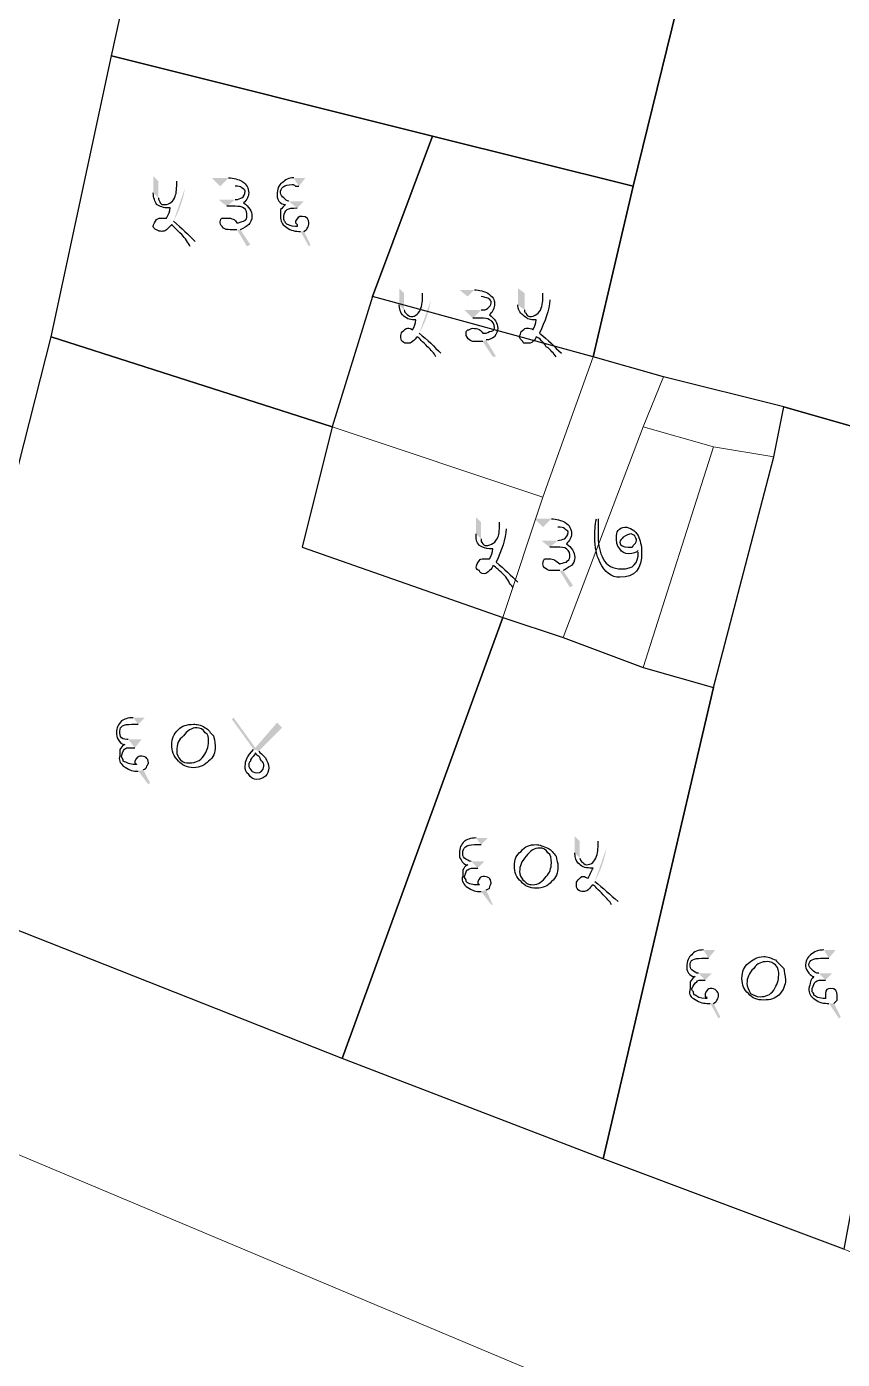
# Model space of a CAD drawing. Header units: inches. Extents: x 5 to 133, y 5 to 145.
# Drawn here: x 16.58 to 26.9, y 75.23 to 92.11 of the extents above; entities that cross this region are included whole.
import ezdxf

# ---------------------------------------------------------------- set-up
doc = ezdxf.new("R2010")
doc.units = ezdxf.units.IN
doc.header["$MEASUREMENT"] = 0
doc.layers.add('PDF_Geometry', color=7, linetype='Continuous')
doc.layers.add('PDF_Solid Fills', color=7, linetype='Continuous')

msp = doc.modelspace()

# ---------------------------------------------------------------- hatches: boundary and pattern name
at = {"layer": 'PDF_Solid Fills', "transparency": 33554559}
h = msp.add_hatch(color=256, dxfattribs=at)
h.paths.add_polyline_path([(18.478, 90.149), (18.584, 90.064)], flags=0)
h.paths.add_polyline_path([(18.436, 89.641, 0.088944), (18.584, 90.064)], flags=0)
h.paths.add_polyline_path([(18.711, 89.387), (18.648, 89.323)], flags=0)
h.paths.add_polyline_path([(18.182, 90.001), (18.182, 90.212), (18.246, 90.149), (18.246, 89.937)], flags=0)
h.paths.add_polyline_path([(19.029, 90.085), (18.923, 90.191), (19.135, 90.191)], flags=0)
h.paths.add_polyline_path([(19.283, 89.535), (19.41, 89.345), (19.367, 89.323), (19.24, 89.535)], flags=0)
h.paths.add_polyline_path([(19.113, 89.831), (19.008, 89.916), (19.219, 89.916)], flags=0)
h.paths.add_polyline_path([(20.024, 90.085), (20.108, 90.191), (19.96, 90.191)], flags=0)
h.paths.add_polyline_path([(20.045, 89.514), (20.151, 89.323), (20.172, 89.345), (20.087, 89.514)], flags=0)
h.paths.add_polyline_path([(20.002, 89.81), (20.087, 89.895), (19.897, 89.895)], flags=0)
h = msp.add_hatch(color=256, dxfattribs=at)
h.paths.add_polyline_path([(21.59, 88.731), (21.696, 88.646)], flags=0)
h.paths.add_polyline_path([(21.548, 88.223, 0.088944), (21.696, 88.646)], flags=0)
h.paths.add_polyline_path([(21.823, 87.969), (21.759, 87.926)], flags=0)
h.paths.add_polyline_path([(21.294, 88.583), (21.294, 88.794), (21.357, 88.731), (21.357, 88.519)], flags=0)
h.paths.add_polyline_path([(22.161, 88.688), (22.056, 88.773), (22.246, 88.773)], flags=0)
h.paths.add_polyline_path([(22.394, 88.138), (22.521, 87.926), (22.479, 87.926), (22.352, 88.117)], flags=0)
h.paths.add_polyline_path([(22.225, 88.413), (22.119, 88.519), (22.331, 88.519)], flags=0)
h.paths.add_polyline_path([(23.114, 88.731), (23.199, 88.646)], flags=0)
h.paths.add_polyline_path([(23.347, 87.969), (23.283, 87.926)], flags=0)
h.paths.add_polyline_path([(22.796, 88.583), (22.796, 88.794), (22.881, 88.731), (22.881, 88.519)], flags=0)
h = msp.add_hatch(color=256, dxfattribs=at)
h.paths.add_polyline_path([(22.564, 85.831), (22.648, 85.746)], flags=0)
h.paths.add_polyline_path([(22.796, 85.069), (22.733, 85.005)], flags=0)
h.paths.add_polyline_path([(22.267, 85.683), (22.267, 85.894), (22.331, 85.831), (22.331, 85.619)], flags=0)
h.paths.add_polyline_path([(23.114, 85.767), (23.008, 85.873), (23.22, 85.873)], flags=0)
h.paths.add_polyline_path([(23.368, 85.217), (23.495, 85.027), (23.453, 85.005), (23.326, 85.217)], flags=0)
h.paths.add_polyline_path([(23.199, 85.513), (23.093, 85.598), (23.304, 85.598)], flags=0)
h.paths.add_polyline_path([(23.791, 85.873), (23.812, 85.873)], flags=0)
h.paths.add_polyline_path([(24.32, 85.45), (24.32, 85.471)], flags=0)
h = msp.add_hatch(color=256, dxfattribs=at)
h.paths.add_polyline_path([(17.992, 83.27), (18.076, 83.354), (17.928, 83.354)], flags=0)
h.paths.add_polyline_path([(17.992, 82.677), (18.119, 82.508), (18.14, 82.529), (18.055, 82.698)], flags=0)
h.paths.add_polyline_path([(17.949, 82.973), (18.034, 83.079), (17.865, 83.079)], flags=0)
h.paths.add_polyline_path([(19.452, 82.952), (19.177, 83.333), (19.198, 83.354), (19.473, 82.973), (19.748, 83.291), (19.812, 83.227), (19.516, 82.931)], flags=0)
h = msp.add_hatch(color=256, dxfattribs=at)
h.paths.add_polyline_path([(22.331, 81.746), (22.415, 81.83), (22.267, 81.83)], flags=0)
h.paths.add_polyline_path([(22.331, 81.153), (22.458, 80.984), (22.479, 80.984), (22.394, 81.174)], flags=0)
h.paths.add_polyline_path([(22.288, 81.449), (22.373, 81.534), (22.204, 81.534)], flags=0)
h.paths.add_polyline_path([(23.812, 81.788), (23.918, 81.703)], flags=0)
h.paths.add_polyline_path([(23.77, 81.28, 0.088944), (23.918, 81.703)], flags=0)
h.paths.add_polyline_path([(24.066, 81.026), (23.982, 80.984)], flags=0)
h.paths.add_polyline_path([(23.516, 81.64), (23.516, 81.852), (23.58, 81.788), (23.58, 81.576)], flags=0)
h = msp.add_hatch(color=256, dxfattribs=at)
h.paths.add_polyline_path([(25.209, 80.306), (25.294, 80.412), (25.146, 80.412)], flags=0)
h.paths.add_polyline_path([(25.231, 79.735), (25.336, 79.544), (25.358, 79.566), (25.273, 79.735)], flags=0)
h.paths.add_polyline_path([(25.167, 80.031), (25.252, 80.116), (25.082, 80.116)], flags=0)
h.paths.add_polyline_path([(26.733, 80.306), (26.818, 80.412), (26.67, 80.412)], flags=0)
h.paths.add_polyline_path([(26.733, 79.735), (26.86, 79.544), (26.882, 79.566), (26.797, 79.735)], flags=0)
h.paths.add_polyline_path([(26.691, 80.031), (26.776, 80.116), (26.606, 80.116)], flags=0)

# ---------------------------------------------------------------- linework, layer by layer
at = {"layer": 'PDF_Geometry', "color": 21, "lineweight": 13, "true_color": 0xffafaf}
for points in [[(25.781, 96.308), (24.257, 90.085), (21.717, 90.72), (17.653, 91.736), (19.05, 98.086)], [(25.781, 96.308), (24.257, 90.085), (21.717, 90.72), (17.653, 91.736), (19.05, 98.086)], [(25.781, 96.308), (24.257, 90.085), (21.717, 90.72), (17.653, 91.736), (19.05, 98.086)], [(25.781, 96.308), (24.257, 90.085), (21.717, 90.72), (17.653, 91.736), (19.05, 98.086)], [(30.48, 95.038), (29.21, 88.815), (28.829, 86.529), (26.162, 87.291), (24.638, 87.672), (23.749, 87.926), (24.257, 90.085), (25.781, 96.308)], [(30.48, 95.038), (29.21, 88.815), (28.829, 86.529), (26.162, 87.291), (24.638, 87.672), (23.749, 87.926), (24.257, 90.085), (25.781, 96.308)], [(30.48, 95.038), (29.21, 88.815), (28.829, 86.529), (26.162, 87.291), (24.638, 87.672), (23.749, 87.926), (24.257, 90.085), (25.781, 96.308)], [(30.48, 95.038), (29.21, 88.815), (28.829, 86.529), (26.162, 87.291), (24.638, 87.672), (23.749, 87.926), (24.257, 90.085), (25.781, 96.308)], [(21.717, 90.72), (20.955, 88.688), (20.447, 87.037), (16.891, 88.18), (17.653, 91.736)], [(21.717, 90.72), (20.955, 88.688), (20.447, 87.037), (16.891, 88.18), (17.653, 91.736)], [(21.717, 90.72), (20.955, 88.688), (20.447, 87.037), (16.891, 88.18), (17.653, 91.736)], [(21.717, 90.72), (20.955, 88.688), (20.447, 87.037), (16.891, 88.18), (17.653, 91.736)], [(24.257, 90.085), (23.749, 87.926), (20.955, 88.688), (21.717, 90.72)], [(24.257, 90.085), (23.749, 87.926), (20.955, 88.688), (21.717, 90.72)], [(24.257, 90.085), (23.749, 87.926), (20.955, 88.688), (21.717, 90.72)], [(24.257, 90.085), (23.749, 87.926), (20.955, 88.688), (21.717, 90.72)], [(20.447, 87.037), (20.066, 85.513), (22.606, 84.624), (20.574, 79.036), (15.113, 81.195), (16.891, 88.18)], [(20.447, 87.037), (20.066, 85.513), (22.606, 84.624), (20.574, 79.036), (15.113, 81.195), (16.891, 88.18)], [(20.447, 87.037), (20.066, 85.513), (22.606, 84.624), (20.574, 79.036), (15.113, 81.195), (16.891, 88.18)], [(20.447, 87.037), (20.066, 85.513), (22.606, 84.624), (20.574, 79.036), (15.113, 81.195), (16.891, 88.18)], [(28.829, 86.529), (27.94, 82.084), (26.924, 76.623), (23.876, 77.766), (25.273, 83.735), (26.035, 86.656), (26.162, 87.291)], [(28.829, 86.529), (27.94, 82.084), (26.924, 76.623), (23.876, 77.766), (25.273, 83.735), (26.035, 86.656), (26.162, 87.291)], [(28.829, 86.529), (27.94, 82.084), (26.924, 76.623), (23.876, 77.766), (25.273, 83.735), (26.035, 86.656), (26.162, 87.291)], [(28.829, 86.529), (27.94, 82.084), (26.924, 76.623), (23.876, 77.766), (25.273, 83.735), (26.035, 86.656), (26.162, 87.291)], [(25.273, 83.735), (23.876, 77.766), (20.574, 79.036), (22.606, 84.624), (23.368, 84.37), (24.384, 83.989)], [(25.273, 83.735), (23.876, 77.766), (20.574, 79.036), (22.606, 84.624), (23.368, 84.37), (24.384, 83.989)], [(25.273, 83.735), (23.876, 77.766), (20.574, 79.036), (22.606, 84.624), (23.368, 84.37), (24.384, 83.989)], [(25.273, 83.735), (23.876, 77.766), (20.574, 79.036), (22.606, 84.624), (23.368, 84.37), (24.384, 83.989)]]:
    msp.add_lwpolyline(points, close=True, dxfattribs=at)
at = {"layer": 'PDF_Geometry', "color": 21, "lineweight": 25, "true_color": 0xffafaf}
for points in [[(25.781, 96.308), (24.257, 90.085), (21.717, 90.72), (17.653, 91.736), (19.05, 98.086)], [(25.781, 96.308), (24.257, 90.085), (21.717, 90.72), (17.653, 91.736), (19.05, 98.086)], [(30.48, 95.038), (29.21, 88.815), (28.829, 86.529), (26.162, 87.291), (24.638, 87.672), (23.749, 87.926), (24.257, 90.085), (25.781, 96.308)], [(30.48, 95.038), (29.21, 88.815), (28.829, 86.529), (26.162, 87.291), (24.638, 87.672), (23.749, 87.926), (24.257, 90.085), (25.781, 96.308)], [(21.717, 90.72), (20.955, 88.688), (20.447, 87.037), (16.891, 88.18), (17.653, 91.736)], [(21.717, 90.72), (20.955, 88.688), (20.447, 87.037), (16.891, 88.18), (17.653, 91.736)], [(24.257, 90.085), (23.749, 87.926), (20.955, 88.688), (21.717, 90.72)], [(24.257, 90.085), (23.749, 87.926), (20.955, 88.688), (21.717, 90.72)], [(20.447, 87.037), (20.066, 85.513), (22.606, 84.624), (20.574, 79.036), (15.113, 81.195), (16.891, 88.18)], [(20.447, 87.037), (20.066, 85.513), (22.606, 84.624), (20.574, 79.036), (15.113, 81.195), (16.891, 88.18)], [(28.829, 86.529), (27.94, 82.084), (26.924, 76.623), (23.876, 77.766), (25.273, 83.735), (26.035, 86.656), (26.162, 87.291)], [(28.829, 86.529), (27.94, 82.084), (26.924, 76.623), (23.876, 77.766), (25.273, 83.735), (26.035, 86.656), (26.162, 87.291)], [(25.273, 83.735), (23.876, 77.766), (20.574, 79.036), (22.606, 84.624), (23.368, 84.37), (24.384, 83.989)], [(25.273, 83.735), (23.876, 77.766), (20.574, 79.036), (22.606, 84.624), (23.368, 84.37), (24.384, 83.989)]]:
    msp.add_lwpolyline(points, close=True, dxfattribs=at)
at = {"layer": 'PDF_Geometry', "lineweight": 9}
for points in [[(25.781, 96.308), (24.257, 90.085), (21.717, 90.72), (17.653, 91.736), (19.05, 98.086)], [(25.781, 96.308), (24.257, 90.085), (21.717, 90.72), (17.653, 91.736), (19.05, 98.086)], [(30.48, 95.038), (29.21, 88.815), (28.829, 86.529), (26.162, 87.291), (26.035, 86.656), (25.273, 86.783), (24.384, 87.037), (24.638, 87.672), (23.749, 87.926), (24.257, 90.085), (25.781, 96.308)], [(30.48, 95.038), (29.21, 88.815), (28.829, 86.529), (26.162, 87.291), (26.035, 86.656), (25.273, 86.783), (24.384, 87.037), (24.638, 87.672), (23.749, 87.926), (24.257, 90.085), (25.781, 96.308)], [(21.717, 90.72), (20.955, 88.688), (20.447, 87.037), (16.891, 88.18), (17.653, 91.736)], [(21.717, 90.72), (20.955, 88.688), (20.447, 87.037), (16.891, 88.18), (17.653, 91.736)], [(24.257, 90.085), (23.749, 87.926), (23.114, 86.148), (20.447, 87.037), (20.955, 88.688), (21.717, 90.72)], [(24.257, 90.085), (23.749, 87.926), (23.114, 86.148), (20.447, 87.037), (20.955, 88.688), (21.717, 90.72)], [(20.447, 87.037), (23.114, 86.148), (22.606, 84.624), (20.574, 79.036), (15.113, 81.195), (16.891, 88.18)], [(20.447, 87.037), (23.114, 86.148), (22.606, 84.624), (20.574, 79.036), (15.113, 81.195), (16.891, 88.18)], [(24.638, 87.672), (24.384, 87.037), (23.368, 84.37), (22.606, 84.624), (23.114, 86.148), (23.749, 87.926)], [(24.638, 87.672), (24.384, 87.037), (23.368, 84.37), (22.606, 84.624), (23.114, 86.148), (23.749, 87.926)], [(28.829, 86.529), (27.94, 82.084), (26.924, 76.623), (23.876, 77.766), (25.273, 83.735), (24.384, 83.989), (25.273, 86.783), (26.035, 86.656), (26.162, 87.291)], [(28.829, 86.529), (27.94, 82.084), (26.924, 76.623), (23.876, 77.766), (25.273, 83.735), (24.384, 83.989), (25.273, 86.783), (26.035, 86.656), (26.162, 87.291)], [(25.273, 86.783), (24.384, 83.989), (25.273, 83.735), (23.876, 77.766), (20.574, 79.036), (22.606, 84.624), (23.368, 84.37), (24.384, 87.037)], [(25.273, 86.783), (24.384, 83.989), (25.273, 83.735), (23.876, 77.766), (20.574, 79.036), (22.606, 84.624), (23.368, 84.37), (24.384, 87.037)]]:
    msp.add_lwpolyline(points, close=True, dxfattribs=at)
msp.add_lwpolyline([(52.451, 63.415), (35.814, 70.019), (32.004, 71.543), (28.067, 73.067), (25.781, 73.956), (23.241, 74.972), (14.478, 78.655), (15.113, 81.195), (20.574, 79.036), (23.876, 77.766), (26.924, 76.623), (29.845, 75.48), (31.623, 74.972), (36.449, 73.194)], dxfattribs=at)
msp.add_lwpolyline([(52.451, 63.415), (35.814, 70.019), (32.004, 71.543), (28.067, 73.067), (25.781, 73.956), (23.241, 74.972), (14.478, 78.655), (15.113, 81.195), (20.574, 79.036), (23.876, 77.766), (26.924, 76.623), (29.845, 75.48), (31.623, 74.972), (36.449, 73.194)], dxfattribs=at)
at = {"layer": 'PDF_Geometry', "lineweight": 25}
for points in [[(18.457, 89.958), (18.478, 90.001), (18.478, 90.064), (18.478, 90.149)], [(19.135, 90.191), (19.198, 90.191), (19.262, 90.17), (19.304, 90.149)], [(19.304, 90.149), (19.367, 90.107), (19.389, 90.064), (19.389, 90.001)], [(19.96, 90.191), (19.897, 90.191), (19.854, 90.17), (19.812, 90.128)], [(18.224, 89.853), (18.203, 89.895), (18.182, 89.937), (18.182, 90.001)], [(19.304, 90.064), (19.283, 90.085), (19.262, 90.085), (19.219, 90.085)], [(19.346, 90.022), (19.346, 90.043), (19.325, 90.043), (19.304, 90.064)], [(19.304, 89.937), (19.325, 89.958), (19.346, 89.98), (19.346, 90.022)], [(19.389, 90.001), (19.389, 89.958), (19.367, 89.916), (19.325, 89.874)], [(19.812, 90.128), (19.77, 90.107), (19.748, 90.043), (19.748, 89.98)], [(19.748, 89.98), (19.748, 89.958), (19.748, 89.937), (19.77, 89.895)], [(19.791, 90.001), (19.791, 90.064), (19.833, 90.107), (19.939, 90.107)], [(19.833, 89.937), (19.812, 89.958), (19.791, 89.98), (19.791, 90.001)], [(19.939, 90.107), (19.96, 90.107), (19.96, 90.107), (19.981, 90.085)], [(19.981, 90.085), (20.002, 90.085), (20.024, 90.085), (20.024, 90.085)], [(18.373, 89.81), (18.309, 89.81), (18.267, 89.831), (18.224, 89.853)], [(18.246, 89.937), (18.246, 89.916), (18.267, 89.895), (18.267, 89.874)], [(18.267, 89.874), (18.288, 89.853), (18.288, 89.853), (18.33, 89.853)], [(18.33, 89.853), (18.394, 89.853), (18.436, 89.895), (18.457, 89.958)], [(18.351, 89.683), (18.373, 89.726), (18.394, 89.768), (18.394, 89.81)], [(18.394, 89.81), (18.394, 89.81), (18.373, 89.81), (18.373, 89.81)], [(19.156, 89.831), (19.135, 89.831), (19.113, 89.831), (19.113, 89.831)], [(19.219, 89.831), (19.198, 89.831), (19.177, 89.831), (19.156, 89.831)], [(19.219, 89.916), (19.262, 89.916), (19.283, 89.937), (19.304, 89.937)], [(19.325, 89.81), (19.304, 89.831), (19.262, 89.831), (19.219, 89.831)], [(19.325, 89.874), (19.389, 89.831), (19.431, 89.768), (19.431, 89.704)], [(19.367, 89.704), (19.367, 89.747), (19.367, 89.789), (19.325, 89.81)], [(19.77, 89.895), (19.791, 89.874), (19.812, 89.853), (19.854, 89.853)], [(19.854, 89.853), (19.833, 89.831), (19.812, 89.81), (19.791, 89.789)], [(19.897, 89.895), (19.875, 89.895), (19.854, 89.916), (19.833, 89.937)], [(19.875, 89.789), (19.897, 89.81), (19.939, 89.81), (20.002, 89.81)], [(18.182, 89.577), (18.182, 89.599), (18.203, 89.641), (18.224, 89.662)], [(18.224, 89.662), (18.246, 89.683), (18.267, 89.683), (18.288, 89.683)], [(18.288, 89.683), (18.309, 89.683), (18.33, 89.683), (18.351, 89.683)], [(18.436, 89.641), (18.542, 89.556), (18.627, 89.472), (18.711, 89.387)], [(19.029, 89.62), (19.029, 89.641), (19.029, 89.662), (19.05, 89.683)], [(19.05, 89.683), (19.071, 89.683), (19.092, 89.683), (19.113, 89.683)], [(19.113, 89.683), (19.177, 89.683), (19.219, 89.662), (19.24, 89.62)], [(19.24, 89.62), (19.262, 89.62), (19.304, 89.641), (19.325, 89.641)], [(19.325, 89.641), (19.367, 89.662), (19.367, 89.683), (19.367, 89.704)], [(19.431, 89.704), (19.431, 89.662), (19.41, 89.62), (19.389, 89.599)], [(19.791, 89.789), (19.791, 89.768), (19.791, 89.747), (19.791, 89.704)], [(19.791, 89.704), (19.791, 89.641), (19.812, 89.599), (19.854, 89.577)], [(19.833, 89.704), (19.833, 89.747), (19.854, 89.768), (19.875, 89.789)], [(19.833, 89.662), (19.833, 89.683), (19.833, 89.683), (19.833, 89.704)], [(19.854, 89.62), (19.854, 89.641), (19.833, 89.641), (19.833, 89.662)], [(20.066, 89.704), (20.024, 89.704), (20.002, 89.683), (19.981, 89.641)], [(19.981, 89.641), (19.981, 89.62), (19.981, 89.62), (19.981, 89.62)], [(20.151, 89.62), (20.151, 89.662), (20.129, 89.704), (20.066, 89.704)], [(18.224, 89.535), (18.203, 89.535), (18.182, 89.556), (18.182, 89.577)], [(18.288, 89.514), (18.267, 89.514), (18.246, 89.514), (18.224, 89.535)], [(18.351, 89.535), (18.33, 89.514), (18.309, 89.514), (18.288, 89.514)], [(18.415, 89.599), (18.394, 89.577), (18.373, 89.556), (18.351, 89.535)], [(18.542, 89.472), (18.478, 89.535), (18.436, 89.577), (18.415, 89.599)], [(18.648, 89.323), (18.627, 89.366), (18.584, 89.429), (18.542, 89.472)], [(19.071, 89.556), (19.05, 89.577), (19.029, 89.599), (19.029, 89.62)], [(19.156, 89.535), (19.113, 89.535), (19.092, 89.535), (19.071, 89.556)], [(19.24, 89.535), (19.219, 89.535), (19.198, 89.535), (19.156, 89.535)], [(19.389, 89.599), (19.367, 89.577), (19.325, 89.556), (19.283, 89.535)], [(19.981, 89.577), (19.918, 89.577), (19.875, 89.599), (19.854, 89.62)], [(19.854, 89.577), (19.897, 89.535), (19.96, 89.514), (20.024, 89.514)], [(19.981, 89.62), (19.981, 89.62), (20.002, 89.599), (20.002, 89.599)], [(20.002, 89.577), (20.002, 89.577), (19.981, 89.577), (19.981, 89.577)], [(20.002, 89.599), (20.002, 89.599), (20.002, 89.599), (20.002, 89.577)], [(20.024, 89.514), (20.024, 89.514), (20.024, 89.514), (20.045, 89.514)], [(20.087, 89.514), (20.108, 89.535), (20.129, 89.535), (20.129, 89.556)], [(20.129, 89.556), (20.151, 89.577), (20.151, 89.599), (20.151, 89.62)], [(21.569, 88.54), (21.59, 88.604), (21.59, 88.667), (21.59, 88.731)], [(22.246, 88.773), (22.31, 88.773), (22.373, 88.752), (22.415, 88.731)], [(22.415, 88.667), (22.394, 88.667), (22.373, 88.688), (22.331, 88.688)], [(22.415, 88.731), (22.479, 88.688), (22.5, 88.646), (22.5, 88.604)], [(22.458, 88.604), (22.458, 88.625), (22.458, 88.646), (22.415, 88.667)], [(23.199, 88.646), (23.199, 88.519), (23.135, 88.371), (23.072, 88.223)], [(23.093, 88.54), (23.114, 88.604), (23.114, 88.667), (23.114, 88.731)], [(21.336, 88.456), (21.315, 88.477), (21.294, 88.54), (21.294, 88.583)], [(21.484, 88.392), (21.421, 88.392), (21.378, 88.413), (21.336, 88.456)], [(21.357, 88.519), (21.357, 88.498), (21.378, 88.477), (21.378, 88.477)], [(21.378, 88.477), (21.399, 88.456), (21.421, 88.434), (21.442, 88.434)], [(21.442, 88.434), (21.505, 88.434), (21.548, 88.477), (21.569, 88.54)], [(22.331, 88.519), (22.373, 88.519), (22.394, 88.519), (22.415, 88.54)], [(22.415, 88.54), (22.437, 88.561), (22.458, 88.583), (22.458, 88.604)], [(22.5, 88.604), (22.5, 88.54), (22.479, 88.498), (22.437, 88.456)], [(22.437, 88.456), (22.5, 88.413), (22.542, 88.35), (22.542, 88.286)], [(22.86, 88.456), (22.818, 88.477), (22.796, 88.54), (22.796, 88.583)], [(22.987, 88.392), (22.945, 88.392), (22.902, 88.413), (22.86, 88.456)], [(22.881, 88.519), (22.881, 88.498), (22.881, 88.477), (22.902, 88.477)], [(22.902, 88.477), (22.902, 88.456), (22.923, 88.434), (22.945, 88.434)], [(22.945, 88.434), (23.008, 88.434), (23.072, 88.477), (23.093, 88.54)], [(21.336, 88.244), (21.357, 88.265), (21.378, 88.286), (21.399, 88.286)], [(21.399, 88.286), (21.421, 88.286), (21.442, 88.286), (21.463, 88.265)], [(21.463, 88.265), (21.484, 88.307), (21.505, 88.35), (21.505, 88.392)], [(21.505, 88.392), (21.505, 88.392), (21.484, 88.392), (21.484, 88.392)], [(22.161, 88.265), (22.183, 88.265), (22.204, 88.286), (22.225, 88.286)], [(22.267, 88.413), (22.246, 88.413), (22.246, 88.413), (22.225, 88.413)], [(22.225, 88.286), (22.288, 88.286), (22.331, 88.265), (22.352, 88.223)], [(22.331, 88.413), (22.31, 88.413), (22.288, 88.413), (22.267, 88.413)], [(22.437, 88.392), (22.415, 88.413), (22.373, 88.413), (22.331, 88.413)], [(22.5, 88.286), (22.5, 88.35), (22.479, 88.371), (22.437, 88.392)], [(22.437, 88.244), (22.479, 88.244), (22.5, 88.265), (22.5, 88.286)], [(22.542, 88.286), (22.542, 88.244), (22.521, 88.223), (22.5, 88.18)], [(22.839, 88.244), (22.86, 88.265), (22.881, 88.286), (22.902, 88.286)], [(22.902, 88.286), (22.945, 88.286), (22.966, 88.286), (22.987, 88.265)], [(22.987, 88.265), (23.008, 88.307), (23.029, 88.35), (23.029, 88.392)], [(23.029, 88.392), (23.029, 88.392), (23.008, 88.392), (22.987, 88.392)], [(21.315, 88.18), (21.315, 88.202), (21.315, 88.223), (21.336, 88.244)], [(21.336, 88.117), (21.315, 88.138), (21.315, 88.159), (21.315, 88.18)], [(21.399, 88.096), (21.378, 88.096), (21.357, 88.096), (21.336, 88.117)], [(21.463, 88.117), (21.442, 88.096), (21.421, 88.096), (21.399, 88.096)], [(21.526, 88.18), (21.505, 88.159), (21.484, 88.138), (21.463, 88.117)], [(21.653, 88.053), (21.59, 88.117), (21.548, 88.159), (21.526, 88.18)], [(21.548, 88.223), (21.653, 88.138), (21.738, 88.053), (21.823, 87.969)], [(22.14, 88.223), (22.14, 88.244), (22.14, 88.244), (22.161, 88.265)], [(22.183, 88.138), (22.161, 88.159), (22.14, 88.18), (22.14, 88.223)], [(22.267, 88.117), (22.246, 88.117), (22.204, 88.117), (22.183, 88.138)], [(22.352, 88.117), (22.331, 88.117), (22.31, 88.117), (22.267, 88.117)], [(22.352, 88.223), (22.373, 88.223), (22.415, 88.223), (22.437, 88.244)], [(22.5, 88.18), (22.479, 88.159), (22.437, 88.138), (22.394, 88.138)], [(22.818, 88.18), (22.818, 88.202), (22.839, 88.223), (22.839, 88.244)], [(22.86, 88.117), (22.839, 88.138), (22.818, 88.159), (22.818, 88.18)], [(22.902, 88.096), (22.881, 88.096), (22.86, 88.096), (22.86, 88.117)], [(22.987, 88.117), (22.966, 88.096), (22.945, 88.096), (22.902, 88.096)], [(23.029, 88.18), (23.029, 88.159), (23.008, 88.138), (22.987, 88.117)], [(23.156, 88.053), (23.114, 88.117), (23.072, 88.159), (23.029, 88.18)], [(23.072, 88.223), (23.177, 88.138), (23.262, 88.053), (23.347, 87.969)], [(21.759, 87.926), (21.738, 87.969), (21.696, 88.011), (21.653, 88.053)], [(23.283, 87.926), (23.241, 87.969), (23.22, 88.011), (23.156, 88.053)], [(22.542, 85.64), (22.564, 85.683), (22.564, 85.746), (22.564, 85.831)], [(23.22, 85.873), (23.283, 85.873), (23.347, 85.852), (23.389, 85.831)], [(23.389, 85.746), (23.368, 85.767), (23.347, 85.767), (23.304, 85.767)], [(23.389, 85.831), (23.453, 85.789), (23.474, 85.746), (23.474, 85.683)], [(23.77, 85.64), (23.77, 85.704), (23.77, 85.789), (23.791, 85.873)], [(23.812, 85.873), (23.812, 85.831), (23.812, 85.81), (23.812, 85.746)], [(24.066, 85.725), (24.088, 85.746), (24.109, 85.767), (24.151, 85.767)], [(24.151, 85.767), (24.215, 85.767), (24.278, 85.725), (24.32, 85.662)], [(22.31, 85.535), (22.267, 85.577), (22.267, 85.619), (22.267, 85.683)], [(22.331, 85.619), (22.331, 85.598), (22.331, 85.577), (22.352, 85.556)], [(22.394, 85.535), (22.458, 85.535), (22.521, 85.577), (22.542, 85.64)], [(22.648, 85.746), (22.648, 85.619), (22.585, 85.471), (22.521, 85.323)], [(23.304, 85.598), (23.326, 85.598), (23.368, 85.619), (23.389, 85.619)], [(23.431, 85.704), (23.431, 85.725), (23.41, 85.725), (23.389, 85.746)], [(23.389, 85.619), (23.41, 85.64), (23.431, 85.662), (23.431, 85.704)], [(23.474, 85.683), (23.474, 85.64), (23.453, 85.598), (23.41, 85.556)], [(23.834, 85.323), (23.791, 85.408), (23.77, 85.513), (23.77, 85.64)], [(23.812, 85.746), (23.812, 85.704), (23.812, 85.662), (23.812, 85.64)], [(23.812, 85.64), (23.812, 85.535), (23.834, 85.45), (23.876, 85.365)], [(24.045, 85.64), (24.045, 85.662), (24.045, 85.704), (24.066, 85.725)], [(24.088, 85.492), (24.045, 85.535), (24.045, 85.577), (24.045, 85.64)], [(24.13, 85.64), (24.109, 85.619), (24.088, 85.598), (24.088, 85.577)], [(24.236, 85.683), (24.193, 85.683), (24.172, 85.662), (24.13, 85.64)], [(24.278, 85.662), (24.257, 85.662), (24.236, 85.683), (24.236, 85.683)], [(24.257, 85.535), (24.278, 85.556), (24.299, 85.577), (24.299, 85.598)], [(24.299, 85.598), (24.299, 85.619), (24.278, 85.64), (24.278, 85.662)], [(24.32, 85.662), (24.342, 85.598), (24.363, 85.535), (24.363, 85.45)], [(22.437, 85.492), (22.394, 85.492), (22.352, 85.513), (22.31, 85.535)], [(22.352, 85.556), (22.373, 85.535), (22.373, 85.535), (22.394, 85.535)], [(22.437, 85.365), (22.458, 85.408), (22.479, 85.45), (22.479, 85.492)], [(22.479, 85.492), (22.479, 85.492), (22.458, 85.492), (22.437, 85.492)], [(23.241, 85.513), (23.22, 85.513), (23.199, 85.513), (23.199, 85.513)], [(23.283, 85.513), (23.283, 85.513), (23.262, 85.513), (23.241, 85.513)], [(23.41, 85.492), (23.389, 85.513), (23.347, 85.513), (23.283, 85.513)], [(23.41, 85.556), (23.474, 85.513), (23.516, 85.45), (23.516, 85.386)], [(23.453, 85.386), (23.453, 85.429), (23.453, 85.471), (23.41, 85.492)], [(24.088, 85.577), (24.088, 85.535), (24.13, 85.513), (24.193, 85.513)], [(24.193, 85.429), (24.151, 85.429), (24.109, 85.45), (24.088, 85.492)], [(24.363, 85.45), (24.363, 85.238), (24.278, 85.132), (24.088, 85.132)], [(24.109, 85.238), (24.257, 85.238), (24.32, 85.302), (24.32, 85.45)], [(24.193, 85.513), (24.236, 85.513), (24.257, 85.513), (24.257, 85.535)], [(24.32, 85.471), (24.299, 85.45), (24.257, 85.429), (24.193, 85.429)], [(22.267, 85.259), (22.267, 85.281), (22.288, 85.323), (22.31, 85.344)], [(22.31, 85.217), (22.288, 85.217), (22.267, 85.238), (22.267, 85.259)], [(22.31, 85.344), (22.31, 85.365), (22.331, 85.365), (22.373, 85.365)], [(22.373, 85.365), (22.394, 85.365), (22.415, 85.365), (22.437, 85.365)], [(22.479, 85.281), (22.479, 85.259), (22.458, 85.238), (22.437, 85.217)], [(22.627, 85.154), (22.564, 85.217), (22.521, 85.259), (22.479, 85.281)], [(22.521, 85.323), (22.627, 85.238), (22.712, 85.154), (22.796, 85.069)], [(23.114, 85.302), (23.114, 85.323), (23.114, 85.344), (23.135, 85.365)], [(23.156, 85.238), (23.114, 85.259), (23.114, 85.281), (23.114, 85.302)], [(23.135, 85.365), (23.156, 85.365), (23.177, 85.365), (23.199, 85.365)], [(23.199, 85.365), (23.241, 85.365), (23.283, 85.344), (23.326, 85.302)], [(23.326, 85.302), (23.347, 85.302), (23.368, 85.323), (23.41, 85.323)], [(23.474, 85.281), (23.431, 85.259), (23.41, 85.238), (23.368, 85.217)], [(23.41, 85.323), (23.431, 85.344), (23.453, 85.365), (23.453, 85.386)], [(23.516, 85.386), (23.516, 85.344), (23.495, 85.302), (23.474, 85.281)], [(24.088, 85.132), (23.982, 85.132), (23.897, 85.196), (23.834, 85.323)], [(23.876, 85.365), (23.918, 85.281), (24.003, 85.238), (24.109, 85.238)], [(22.373, 85.175), (22.331, 85.175), (22.31, 85.196), (22.31, 85.217)], [(22.437, 85.217), (22.415, 85.196), (22.394, 85.175), (22.373, 85.175)], [(22.733, 85.005), (22.691, 85.048), (22.669, 85.111), (22.627, 85.154)], [(23.241, 85.217), (23.199, 85.217), (23.177, 85.217), (23.156, 85.238)], [(23.326, 85.217), (23.304, 85.217), (23.262, 85.217), (23.241, 85.217)], [(17.78, 83.312), (17.738, 83.27), (17.716, 83.227), (17.716, 83.164)], [(17.759, 83.185), (17.759, 83.249), (17.801, 83.27), (17.907, 83.27)], [(17.928, 83.354), (17.865, 83.354), (17.801, 83.333), (17.78, 83.312)], [(17.907, 83.27), (17.907, 83.27), (17.928, 83.27), (17.949, 83.27)], [(17.949, 83.27), (17.971, 83.27), (17.992, 83.27), (17.992, 83.27)], [(18.5, 83.206), (18.542, 83.249), (18.605, 83.27), (18.69, 83.27)], [(18.733, 83.227), (18.669, 83.227), (18.605, 83.185), (18.563, 83.122)], [(18.69, 83.27), (18.733, 83.27), (18.775, 83.27), (18.838, 83.227)], [(18.838, 83.164), (18.817, 83.206), (18.775, 83.227), (18.733, 83.227)], [(18.838, 83.227), (18.881, 83.206), (18.902, 83.164), (18.944, 83.122)], [(17.716, 83.164), (17.716, 83.143), (17.716, 83.1), (17.738, 83.079)], [(17.738, 83.079), (17.759, 83.037), (17.78, 83.016), (17.822, 83.016)], [(17.78, 83.1), (17.759, 83.122), (17.759, 83.143), (17.759, 83.185)], [(17.865, 83.079), (17.843, 83.079), (17.801, 83.079), (17.78, 83.1)], [(18.415, 83.016), (18.415, 83.079), (18.436, 83.143), (18.5, 83.206)], [(18.563, 83.122), (18.5, 83.079), (18.478, 83.016), (18.478, 82.931)], [(18.817, 82.868), (18.86, 82.931), (18.881, 82.973), (18.881, 83.058)], [(18.881, 83.058), (18.881, 83.1), (18.881, 83.143), (18.838, 83.164)], [(18.944, 83.122), (18.944, 83.1), (18.965, 83.058), (18.965, 82.995)], [(17.822, 83.016), (17.78, 82.995), (17.78, 82.973), (17.759, 82.952)], [(17.759, 82.952), (17.759, 82.931), (17.759, 82.91), (17.759, 82.868)], [(17.78, 82.868), (17.801, 82.931), (17.801, 82.952), (17.843, 82.973)], [(17.843, 82.973), (17.843, 82.973), (17.886, 82.973), (17.949, 82.973)], [(18.5, 82.804), (18.436, 82.868), (18.415, 82.931), (18.415, 83.016)], [(18.478, 82.931), (18.478, 82.889), (18.5, 82.846), (18.521, 82.825)], [(18.965, 82.995), (18.965, 82.91), (18.944, 82.846), (18.881, 82.804)], [(19.346, 82.741), (19.346, 82.804), (19.367, 82.868), (19.452, 82.952)], [(19.473, 82.91), (19.473, 82.889), (19.452, 82.868), (19.431, 82.846)], [(19.516, 82.868), (19.494, 82.868), (19.494, 82.889), (19.473, 82.91)], [(19.516, 82.931), (19.537, 82.91), (19.558, 82.889), (19.6, 82.846)], [(17.759, 82.868), (17.738, 82.825), (17.759, 82.783), (17.801, 82.741)], [(17.801, 82.825), (17.78, 82.846), (17.78, 82.868), (17.78, 82.868)], [(17.801, 82.804), (17.801, 82.804), (17.801, 82.825), (17.801, 82.825)], [(17.949, 82.762), (17.886, 82.762), (17.843, 82.783), (17.801, 82.804)], [(17.801, 82.741), (17.865, 82.698), (17.907, 82.677), (17.971, 82.677)], [(18.013, 82.868), (17.992, 82.868), (17.971, 82.846), (17.949, 82.804)], [(17.949, 82.804), (17.949, 82.783), (17.949, 82.783), (17.949, 82.783)], [(17.949, 82.783), (17.971, 82.762), (17.971, 82.762), (17.971, 82.762)], [(17.971, 82.762), (17.949, 82.762), (17.949, 82.762), (17.949, 82.762)], [(18.119, 82.783), (18.119, 82.846), (18.076, 82.868), (18.013, 82.868)], [(18.055, 82.698), (18.076, 82.698), (18.098, 82.719), (18.098, 82.741)], [(18.098, 82.741), (18.098, 82.741), (18.119, 82.762), (18.119, 82.783)], [(18.69, 82.719), (18.605, 82.719), (18.542, 82.762), (18.5, 82.804)], [(18.521, 82.825), (18.563, 82.783), (18.584, 82.783), (18.648, 82.783)], [(18.648, 82.783), (18.711, 82.783), (18.775, 82.804), (18.817, 82.868)], [(18.881, 82.804), (18.838, 82.762), (18.775, 82.719), (18.69, 82.719)], [(19.389, 82.635), (19.346, 82.656), (19.346, 82.698), (19.346, 82.741)], [(19.41, 82.804), (19.389, 82.783), (19.389, 82.762), (19.389, 82.762)], [(19.389, 82.762), (19.389, 82.719), (19.41, 82.698), (19.431, 82.677)], [(19.431, 82.846), (19.431, 82.846), (19.41, 82.825), (19.41, 82.804)], [(19.494, 82.656), (19.537, 82.656), (19.579, 82.677), (19.579, 82.741)], [(19.643, 82.719), (19.643, 82.635), (19.579, 82.571), (19.494, 82.571)], [(19.537, 82.825), (19.537, 82.825), (19.537, 82.846), (19.516, 82.868)], [(19.579, 82.762), (19.579, 82.783), (19.558, 82.804), (19.537, 82.825)], [(19.579, 82.741), (19.579, 82.741), (19.579, 82.741), (19.579, 82.762)], [(19.6, 82.846), (19.622, 82.804), (19.643, 82.762), (19.643, 82.719)], [(17.971, 82.677), (17.992, 82.677), (17.992, 82.677), (17.992, 82.677)], [(19.494, 82.571), (19.452, 82.571), (19.41, 82.592), (19.389, 82.635)], [(19.431, 82.677), (19.431, 82.677), (19.452, 82.656), (19.494, 82.656)], [(22.119, 81.788), (22.077, 81.746), (22.056, 81.703), (22.056, 81.64)], [(22.098, 81.64), (22.098, 81.703), (22.14, 81.746), (22.246, 81.746)], [(22.267, 81.83), (22.204, 81.83), (22.14, 81.809), (22.119, 81.788)], [(22.246, 81.746), (22.246, 81.746), (22.267, 81.746), (22.288, 81.746)], [(22.288, 81.746), (22.31, 81.746), (22.31, 81.746), (22.331, 81.746)], [(22.839, 81.661), (22.881, 81.725), (22.945, 81.746), (23.029, 81.746)], [(23.072, 81.703), (23.008, 81.703), (22.945, 81.661), (22.902, 81.598)], [(23.029, 81.746), (23.072, 81.746), (23.114, 81.725), (23.177, 81.703)], [(23.177, 81.64), (23.156, 81.682), (23.114, 81.703), (23.072, 81.703)], [(23.177, 81.703), (23.22, 81.682), (23.241, 81.64), (23.283, 81.598)], [(23.791, 81.598), (23.812, 81.661), (23.812, 81.725), (23.812, 81.788)], [(22.056, 81.64), (22.056, 81.598), (22.056, 81.576), (22.077, 81.555)], [(22.077, 81.555), (22.098, 81.513), (22.119, 81.492), (22.161, 81.492)], [(22.119, 81.576), (22.098, 81.598), (22.098, 81.619), (22.098, 81.64)], [(22.204, 81.534), (22.183, 81.534), (22.14, 81.555), (22.119, 81.576)], [(22.754, 81.471), (22.754, 81.555), (22.775, 81.619), (22.839, 81.661)], [(22.902, 81.598), (22.839, 81.534), (22.818, 81.471), (22.818, 81.407)], [(23.22, 81.513), (23.22, 81.576), (23.22, 81.619), (23.177, 81.64)], [(23.283, 81.598), (23.283, 81.555), (23.304, 81.513), (23.304, 81.471)], [(23.559, 81.513), (23.537, 81.534), (23.516, 81.576), (23.516, 81.64)], [(23.58, 81.576), (23.58, 81.555), (23.601, 81.534), (23.601, 81.534)], [(23.601, 81.534), (23.622, 81.513), (23.643, 81.492), (23.664, 81.492)], [(23.664, 81.492), (23.728, 81.492), (23.77, 81.534), (23.791, 81.598)], [(22.161, 81.492), (22.119, 81.471), (22.119, 81.449), (22.098, 81.428)], [(22.098, 81.428), (22.098, 81.407), (22.098, 81.386), (22.098, 81.344)], [(22.119, 81.344), (22.14, 81.386), (22.14, 81.428), (22.161, 81.428)], [(22.161, 81.428), (22.183, 81.449), (22.225, 81.449), (22.288, 81.449)], [(22.839, 81.28), (22.775, 81.322), (22.754, 81.407), (22.754, 81.471)], [(22.818, 81.407), (22.818, 81.365), (22.839, 81.322), (22.86, 81.301)], [(23.156, 81.344), (23.199, 81.386), (23.22, 81.449), (23.22, 81.513)], [(23.304, 81.471), (23.304, 81.386), (23.283, 81.322), (23.22, 81.28)], [(23.707, 81.449), (23.643, 81.449), (23.601, 81.471), (23.559, 81.513)], [(23.686, 81.322), (23.707, 81.365), (23.728, 81.407), (23.749, 81.449)], [(23.749, 81.449), (23.728, 81.449), (23.707, 81.449), (23.707, 81.449)], [(22.098, 81.344), (22.077, 81.301), (22.098, 81.259), (22.14, 81.217)], [(22.14, 81.301), (22.119, 81.322), (22.119, 81.344), (22.119, 81.344)], [(22.14, 81.28), (22.14, 81.28), (22.14, 81.28), (22.14, 81.301)], [(22.288, 81.238), (22.225, 81.238), (22.183, 81.238), (22.14, 81.28)], [(22.14, 81.217), (22.204, 81.174), (22.246, 81.153), (22.31, 81.153)], [(22.352, 81.344), (22.331, 81.344), (22.31, 81.322), (22.288, 81.28)], [(22.288, 81.28), (22.288, 81.28), (22.288, 81.28), (22.288, 81.259)], [(22.288, 81.259), (22.31, 81.238), (22.31, 81.238), (22.31, 81.238)], [(22.31, 81.238), (22.288, 81.238), (22.288, 81.238), (22.288, 81.238)], [(22.458, 81.259), (22.458, 81.322), (22.415, 81.344), (22.352, 81.344)], [(22.394, 81.174), (22.415, 81.174), (22.437, 81.195), (22.437, 81.195)], [(22.437, 81.195), (22.437, 81.217), (22.458, 81.238), (22.458, 81.259)], [(23.029, 81.195), (22.945, 81.195), (22.881, 81.217), (22.839, 81.28)], [(22.86, 81.301), (22.902, 81.259), (22.923, 81.238), (22.987, 81.238)], [(22.987, 81.238), (23.051, 81.238), (23.114, 81.28), (23.156, 81.344)], [(23.22, 81.28), (23.177, 81.217), (23.114, 81.195), (23.029, 81.195)], [(23.537, 81.238), (23.537, 81.259), (23.537, 81.28), (23.559, 81.301)], [(23.559, 81.174), (23.537, 81.195), (23.537, 81.217), (23.537, 81.238)], [(23.559, 81.301), (23.58, 81.322), (23.601, 81.344), (23.622, 81.344)], [(23.622, 81.344), (23.643, 81.344), (23.664, 81.322), (23.686, 81.322)], [(23.749, 81.238), (23.728, 81.217), (23.707, 81.195), (23.686, 81.174)], [(23.876, 81.111), (23.812, 81.174), (23.77, 81.217), (23.749, 81.238)], [(23.77, 81.28), (23.876, 81.195), (23.961, 81.111), (24.066, 81.026)], [(22.31, 81.153), (22.331, 81.153), (22.331, 81.153), (22.331, 81.153)], [(23.622, 81.153), (23.601, 81.153), (23.58, 81.153), (23.559, 81.174)], [(23.686, 81.174), (23.664, 81.153), (23.643, 81.153), (23.622, 81.153)], [(23.982, 80.984), (23.961, 81.026), (23.918, 81.068), (23.876, 81.111)], [(25.146, 80.412), (25.082, 80.412), (25.019, 80.391), (24.998, 80.349)], [(26.67, 80.412), (26.606, 80.412), (26.543, 80.391), (26.501, 80.349)], [(24.998, 80.349), (24.955, 80.328), (24.934, 80.264), (24.934, 80.201)], [(24.934, 80.201), (24.934, 80.179), (24.934, 80.158), (24.955, 80.116)], [(24.977, 80.222), (24.977, 80.285), (25.019, 80.306), (25.125, 80.306)], [(24.998, 80.158), (24.977, 80.179), (24.977, 80.201), (24.977, 80.222)], [(25.125, 80.306), (25.125, 80.306), (25.146, 80.306), (25.167, 80.306)], [(25.167, 80.306), (25.188, 80.306), (25.209, 80.306), (25.209, 80.306)], [(25.633, 80.052), (25.633, 80.137), (25.654, 80.201), (25.717, 80.243)], [(25.717, 80.243), (25.76, 80.285), (25.823, 80.328), (25.908, 80.328)], [(25.95, 80.264), (25.887, 80.264), (25.823, 80.243), (25.781, 80.179)], [(25.908, 80.328), (25.95, 80.328), (26.014, 80.306), (26.056, 80.285)], [(26.056, 80.222), (26.035, 80.243), (25.993, 80.264), (25.95, 80.264)], [(26.056, 80.285), (26.098, 80.243), (26.12, 80.222), (26.162, 80.179)], [(26.098, 80.095), (26.098, 80.137), (26.098, 80.179), (26.056, 80.222)], [(26.501, 80.349), (26.458, 80.328), (26.437, 80.264), (26.437, 80.201)], [(26.437, 80.201), (26.437, 80.179), (26.458, 80.158), (26.479, 80.116)], [(26.479, 80.222), (26.479, 80.285), (26.543, 80.306), (26.628, 80.306)], [(26.522, 80.158), (26.501, 80.179), (26.479, 80.201), (26.479, 80.222)], [(26.628, 80.306), (26.649, 80.306), (26.67, 80.306), (26.691, 80.306)], [(26.691, 80.306), (26.712, 80.306), (26.712, 80.306), (26.733, 80.306)], [(24.955, 80.116), (24.977, 80.095), (24.998, 80.074), (25.04, 80.074)], [(25.04, 80.074), (24.998, 80.052), (24.998, 80.031), (24.977, 80.01)], [(25.082, 80.116), (25.061, 80.116), (25.019, 80.137), (24.998, 80.158)], [(25.061, 80.01), (25.061, 80.031), (25.104, 80.031), (25.167, 80.031)], [(25.717, 79.862), (25.654, 79.904), (25.633, 79.968), (25.633, 80.052)], [(25.781, 80.179), (25.717, 80.116), (25.696, 80.052), (25.696, 79.989)], [(26.035, 79.904), (26.077, 79.968), (26.098, 80.031), (26.098, 80.095)], [(26.183, 80.031), (26.183, 79.968), (26.162, 79.904), (26.098, 79.841)], [(26.162, 80.179), (26.162, 80.137), (26.183, 80.095), (26.183, 80.031)], [(26.479, 80.116), (26.501, 80.095), (26.522, 80.074), (26.543, 80.074)], [(26.543, 80.074), (26.522, 80.052), (26.501, 80.031), (26.501, 80.01)], [(26.606, 80.116), (26.564, 80.116), (26.543, 80.137), (26.522, 80.158)], [(26.564, 80.01), (26.585, 80.031), (26.628, 80.031), (26.691, 80.031)], [(24.977, 79.925), (24.955, 79.862), (24.977, 79.82), (25.019, 79.798)], [(24.977, 80.01), (24.977, 79.989), (24.977, 79.947), (24.977, 79.925)], [(24.998, 79.925), (25.019, 79.968), (25.04, 79.989), (25.061, 80.01)], [(25.019, 79.883), (24.998, 79.904), (24.998, 79.904), (24.998, 79.925)], [(25.04, 79.841), (25.019, 79.841), (25.019, 79.862), (25.019, 79.883)], [(25.231, 79.925), (25.209, 79.925), (25.188, 79.904), (25.167, 79.862)], [(25.167, 79.862), (25.167, 79.841), (25.167, 79.841), (25.167, 79.841)], [(25.336, 79.841), (25.336, 79.883), (25.294, 79.925), (25.231, 79.925)], [(25.696, 79.989), (25.696, 79.947), (25.717, 79.904), (25.739, 79.862)], [(25.908, 79.777), (25.823, 79.777), (25.76, 79.798), (25.717, 79.862)], [(25.739, 79.862), (25.781, 79.841), (25.802, 79.82), (25.866, 79.82)], [(25.866, 79.82), (25.929, 79.82), (25.993, 79.841), (26.035, 79.904)], [(26.501, 80.01), (26.501, 79.989), (26.479, 79.947), (26.479, 79.925)], [(26.479, 79.925), (26.479, 79.862), (26.501, 79.82), (26.543, 79.798)], [(26.522, 79.925), (26.543, 79.968), (26.543, 79.989), (26.564, 80.01)], [(26.522, 79.883), (26.522, 79.904), (26.522, 79.904), (26.522, 79.925)], [(26.543, 79.841), (26.543, 79.841), (26.543, 79.862), (26.522, 79.883)], [(26.755, 79.925), (26.712, 79.925), (26.691, 79.904), (26.691, 79.862)], [(26.691, 79.862), (26.691, 79.841), (26.691, 79.841), (26.691, 79.841)], [(26.839, 79.841), (26.839, 79.883), (26.818, 79.925), (26.755, 79.925)], [(25.019, 79.798), (25.082, 79.756), (25.125, 79.735), (25.188, 79.735)], [(25.167, 79.798), (25.104, 79.798), (25.061, 79.82), (25.04, 79.841)], [(25.167, 79.841), (25.167, 79.841), (25.167, 79.82), (25.167, 79.82)], [(25.167, 79.82), (25.188, 79.82), (25.188, 79.82), (25.188, 79.798)], [(25.188, 79.798), (25.188, 79.798), (25.167, 79.798), (25.167, 79.798)], [(25.188, 79.735), (25.209, 79.735), (25.209, 79.735), (25.231, 79.735)], [(25.273, 79.735), (25.294, 79.756), (25.315, 79.756), (25.315, 79.777)], [(25.315, 79.777), (25.336, 79.798), (25.336, 79.82), (25.336, 79.841)], [(26.098, 79.841), (26.056, 79.798), (25.993, 79.777), (25.908, 79.777)], [(26.691, 79.798), (26.606, 79.798), (26.564, 79.82), (26.543, 79.841)], [(26.543, 79.798), (26.585, 79.756), (26.649, 79.735), (26.712, 79.735)], [(26.691, 79.841), (26.691, 79.841), (26.691, 79.82), (26.691, 79.82)], [(26.691, 79.82), (26.691, 79.82), (26.691, 79.82), (26.691, 79.798)], [(26.712, 79.735), (26.712, 79.735), (26.733, 79.735), (26.733, 79.735)], [(26.797, 79.735), (26.818, 79.756), (26.818, 79.756), (26.839, 79.777)], [(26.839, 79.777), (26.839, 79.798), (26.839, 79.82), (26.839, 79.841)]]:
    msp.add_open_spline(points, degree=3, dxfattribs=at)

doc.saveas('drawing.dxf')
